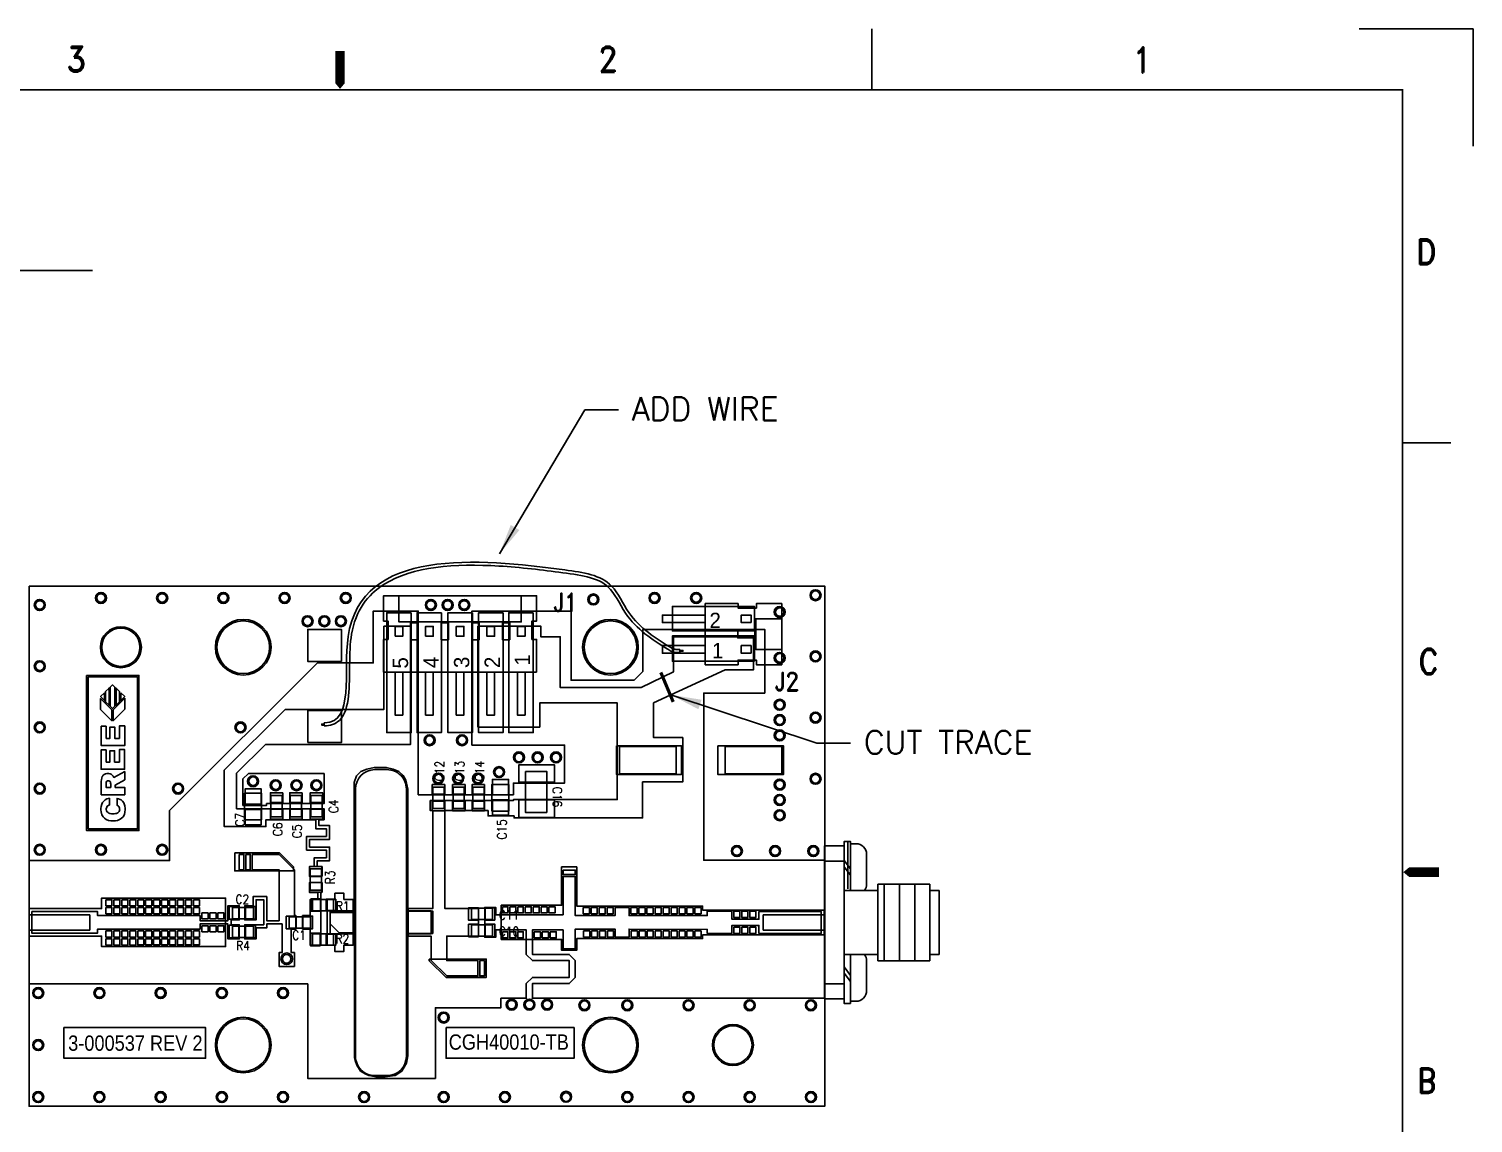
# Model space of a CAD drawing. Header units: inches. Extents: x 10.9 to 26.7, y -6.2 to 5.6.
# Drawn here: x 21.98 to 26.699, y 2.028 to 5.604 of the extents above; entities that cross this region are included whole.
import ezdxf
from ezdxf.enums import TextEntityAlignment as Align

# ---------------------------------------------------------------- set-up
doc = ezdxf.new("R2010")
doc.units = ezdxf.units.IN
doc.header["$MEASUREMENT"] = 0
doc.linetypes.add('FILLPOLYEX', pattern=[101, 100, 1])
doc.linetypes.add('FILLPOLYIN', pattern=[101, 100, 1])
for name, color, linetype in [('BORDER', 9, 'Continuous'), ('COMP', 10, 'Continuous'), ('CUTOUT_FAB_pill-flange', 7, 'Continuous'), ('MASK', 3, 'Continuous'), ('MASK1', 3, 'Continuous'), ('PCB', 6, 'Continuous'), ('PCBHOLE', 200, 'Continuous'), ('REF_DES', 7, 'Continuous'), ('Substrate_Outline', 2, 'Continuous'), ('TEXT', 7, 'Continuous'), ('TEXT_CLEAR', 7, 'Continuous'), ('TOP', 5, 'Continuous'), ('VIA_28mil', 250, 'Continuous')]:
    doc.layers.add(name, color=color, linetype=linetype)
doc.layers.add('DIM', color=1, linetype='Continuous', plot=False)
doc.layers.add('HARDWARE', color=40, linetype='Continuous', plot=False)
doc.styles.add('ARIAL_NEW', font='ARIAL.TTF', dxfattribs={"width": 0.85})
doc.styles.add('ROMAND', font='romand.shx')
doc.styles.add('ROMANS', font='romans.shx')
doc.styles.add('TXT', font='txt', dxfattribs={"width": 0.8})
doc.dimstyles.get("Standard").update_dxf_attribs({"dimtxt": 0.07, "dimasz": 0.1, "dimexe": 0.05, "dimexo": 0.05, "dimgap": 0.06, "dimtad": 0, "dimtih": 1, "dimtoh": 1, "dimdec": 3, "dimzin": 4, "dimdsep": 46, "dimtxsty": 'ROMANS', "dimcen": 0.09, "dimadec": 0, "dimazin": 0, "dimtfac": 1, "dimtdec": 3, "dimtofl": 0, "dimtmove": 0, "dimatfit": 3, "dimfxl": 1, "dimtolj": 1, "dimtzin": 0, "dimarcsym": 0})

# ---------------------------------------------------------------- blocks, each defined once
blk = doc.blocks.new('CAP0805B')
at = {"layer": 'COMP'}
blk.add_lwpolyline([(0.0435, -0.0275), (-0.0435, -0.0275), (-0.0435, 0.0275), (0.0435, 0.0275)], close=True, dxfattribs=at)
at = {"layer": 'REF_DES', "style": 'ROMAND', "width": 0.85}
blk.add_attdef('REFDES', text='', height=0.06, dxfattribs=at).set_placement((0, -0.03), align=Align.CENTER)
blk = doc.blocks.new('CAP0603A')
at = {"layer": 'COMP'}
blk.add_lwpolyline([(-0.0345, -0.0185), (-0.0345, 0.0185), (0.0345, 0.0185), (0.0345, -0.0185)], close=True, dxfattribs=at)
at = {"layer": 'REF_DES', "style": 'ROMAND', "width": 0.85}
blk.add_attdef('REFDES', text='', height=0.06, dxfattribs=at).set_placement((0, -0.031), align=Align.CENTER)
blk = doc.blocks.new('MTA5PIN')
at = {"layer": 'COMP'}
for points in [[(-0.0055, -0.25), (0.102, -0.25), (0.102, -0.235), (0.162, -0.235), (0.162, -0.25), (0.2445, -0.25), (0.2445, 0.25), (0.162, 0.25), (0.162, 0.235), (0.102, 0.235), (0.102, 0.25), (-0.0055, 0.25)], [(0.1125, 0.2125), (0.1445, 0.2125), (0.1445, 0.1875), (0.1125, 0.1875)], [(0.1566, 0.1376), (0.101, 0.1376), (0.101, 0.1618), (0.1566, 0.1618)], [(0.1125, 0.1125), (0.1445, 0.1125), (0.1445, 0.0875), (0.1125, 0.0875)], [(0.1566, 0.0376), (0.101, 0.0376), (0.101, 0.0618), (0.1566, 0.0618)], [(0.1125, 0.0125), (0.1445, 0.0125), (0.1445, -0.0125), (0.1125, -0.0125)], [(0.1566, -0.0624), (0.101, -0.0624), (0.101, -0.0382), (0.1566, -0.0382)], [(0.1445, -0.1125), (0.1125, -0.1125), (0.1125, -0.0875), (0.1445, -0.0875)], [(0.1566, -0.1624), (0.101, -0.1624), (0.101, -0.1382), (0.1566, -0.1382)], [(0.1445, -0.2125), (0.1445, -0.1875), (0.1125, -0.1875), (0.1125, -0.2125)]]:
    blk.add_lwpolyline(points, close=True, dxfattribs=at)
for points in [[(-0.0055, 0.1875), (-0.1455, 0.1875), (-0.1455, 0.2125), (-0.0055, 0.2125)], [(0.2445, 0.2), (0.1594, 0.2), (0.1594, -0.2), (0.2445, -0.2)], [(-0.0055, 0.0875), (-0.1455, 0.0875), (-0.1455, 0.1125), (-0.0055, 0.1125)], [(-0.0055, -0.0125), (-0.1455, -0.0125), (-0.1455, 0.0125), (-0.0055, 0.0125)], [(-0.0055, -0.1125), (-0.1455, -0.1125), (-0.1455, -0.0875), (-0.0055, -0.0875)], [(-0.0055, -0.2125), (-0.1455, -0.2125), (-0.1455, -0.1875), (-0.0055, -0.1875)]]:
    blk.add_lwpolyline(points, dxfattribs=at)
at = {"layer": 'COMP', "style": 'TXT'}
for s, p in [('5', (0.0067, 0.17)), ('4', (0.0084, 0.0699)), ('3', (0.0084, -0.0301)), ('2', (0.0084, -0.1301)), ('1', (0.0166, -0.2286))]:
    blk.add_text(s, height=0.05, dxfattribs=at).set_placement(p)
at = {"layer": 'REF_DES', "style": 'ROMAND', "width": 0.85}
blk.add_attdef('REFDES', (0.1628, -0.0254), '', height=0.06, dxfattribs=at)
blk = doc.blocks.new('MTA2PIN')
at = {"layer": 'COMP'}
for points in [[(0.1075, 0.1), (0, 0.1), (0, -0.1), (0.1075, -0.1), (0.1075, -0.085), (0.1675, -0.085), (0.1675, -0.1), (0.25, -0.1), (0.25, 0.1), (0.1675, 0.1), (0.1675, 0.085), (0.1075, 0.085)], [(0.15, 0.0375), (0.1179, 0.0375), (0.1179, 0.0625), (0.15, 0.0625)], [(0.162, -0.0124), (0.1065, -0.0124), (0.1065, 0.0118), (0.162, 0.0118)], [(0.15, -0.0625), (0.15, -0.0375), (0.1179, -0.0375), (0.1179, -0.0625)]]:
    blk.add_lwpolyline(points, close=True, dxfattribs=at)
for points in [[(0, 0.0375), (-0.14, 0.0375), (-0.14, 0.0625), (0, 0.0625)], [(0.25, 0.05), (0.1649, 0.05), (0.1649, -0.05), (0.25, -0.05)], [(0, -0.0625), (-0.14, -0.0625), (-0.14, -0.0375), (0, -0.0375)]]:
    blk.add_lwpolyline(points, dxfattribs=at)
at = {"layer": 'COMP', "style": 'TXT'}
for s, p in [('2', (0.0139, 0.0199)), ('1', (0.0221, -0.0786))]:
    blk.add_text(s, height=0.05, dxfattribs=at).set_placement(p)
at = {"layer": 'REF_DES', "style": 'ROMAND', "width": 0.85}
blk.add_attdef('REFDES', (0.1713, -0.0327), '', height=0.06, dxfattribs=at)
blk = doc.blocks.new('CAP1206B')
at = {"layer": 'COMP'}
blk.add_lwpolyline([(-0.067, -0.035), (-0.067, 0.035), (0.067, 0.035), (0.067, -0.035)], close=True, dxfattribs=at)
at = {"layer": 'REF_DES', "style": 'ROMAND', "width": 0.85}
blk.add_attdef('REFDES', text='', height=0.06, dxfattribs=at).set_placement((0, -0.031), align=Align.CENTER)
blk = doc.blocks.new('block_template(2)_2000')
at = {"layer": 'BORDER'}
for p, q in [((2.6024, 4.98522), (2.6024, 4.9671)), ((2.76037, 4.86202), (2.77478, 4.86202))]:
    blk.add_line(p, q, dxfattribs=at)
for points in [[(2.44403, 4.96735, 0, 0.00939, 0), (2.44403, 4.97298, 0.00283, 0.00283, 0), (2.44403, 4.97863, 0.00283, 0.00283, 0)], [(2.76063, 4.73415, 0, 0.00939, 0), (2.76625, 4.73415, 0.00283, 0.00283, 0), (2.77128, 4.73415, 0.00283, 0.00283, 0)]]:
    blk.add_lwpolyline(points, format="xyseb", dxfattribs=at)
at = {"layer": 'BORDER', "const_width": 0.000451}
blk.add_lwpolyline([(2.76037, 4.9671), (2.1277, 4.9671), (2.1277, 4.5012), (2.76037, 4.5012)], close=True, dxfattribs=at)
at = {"layer": 'DEFPOINTS'}
for q in [(2.74745, 4.98522), (2.7814, 4.95032)]:
    blk.add_line((2.7814, 4.98522), q, dxfattribs=at)
at = {"layer": 'BORDER', "style": 'ROMAND', "width": 0.9}
for s, p in [('3', (2.3626, 4.97245)), ('2', (2.52087, 4.97245)), ('1', (2.68001, 4.97228)), ('D', (2.7644, 4.91506)), ('C', (2.7651, 4.79308)), ('B', (2.76464, 4.6683))]:
    blk.add_text(s, height=0.00752, dxfattribs=at).set_placement(p)
at = {"layer": 'TEXT'}
for tag, p, height, style in [('DRWNO', (2.68789, 4.51081), 0.00492, 'ROMAND'), ('SCALE', (2.65563, 4.50357), 0.00315, 'ROMANS'), ('SHTNO', (2.72552, 4.50351), 0.00315, 'ROMANS')]:
    blk.add_attdef(tag, p, '', height=height, dxfattribs=dict(at, style=style))
at = {"layer": 'TEXT', "style": 'ROMAND'}
blk.add_attdef('REV.', text='', height=0.00492, dxfattribs=at).set_placement((2.75434, 4.51081), align=Align.CENTER)

msp = doc.modelspace()

# ---------------------------------------------------------------- linework, layer by layer
at = {"layer": 'COMP', "color": 0}
for p, q in [((24.1069, 3.5763), (24.1069, 3.5662)), ((22.9448, 3.3363), (22.9448, 3.3263))]:
    msp.add_line(p, q, dxfattribs=at)
at = {"layer": 'COMP'}
for points in [[(24.1069, 3.5703), (24.1168, 3.5703), (24.1168, 3.5733), (24.1069, 3.5733)], [(22.9448, 3.3323), (22.9368, 3.3323), (22.9368, 3.3293), (22.9448, 3.3293)]]:
    msp.add_lwpolyline(points, close=True, dxfattribs=at)
at = {"layer": 'COMP', "color": 0}
for centre, radius, start, end in [((24.1013, 3.6305), 0.0644, 248.0771, 274.9351), ((24.1017, 3.632), 0.056, 248.2364, 275.2809)]:
    msp.add_arc(centre, radius, start, end, dxfattribs=at)
msp.add_spline([(24.0825, 3.5792), (23.9398, 3.6973), (23.8838, 3.7835), (23.7308, 3.8363), (23.0228, 3.6183), (22.9468, 3.3363), (22.9448, 3.3363)], degree=3, dxfattribs=at)
msp.add_open_spline([(24.0773, 3.5707), (24.0262, 3.6023), (23.9738, 3.6344), (23.9152, 3.7134), (23.9008, 3.749), (23.8475, 3.8103), (23.7902, 3.8183), (23.6582, 3.8359), (23.5868, 3.8445), (23.3735, 3.8571), (23.2329, 3.8475), (23.0858, 3.7547), (23.0475, 3.7034), (23.0238, 3.566), (23.0308, 3.487), (23.0205, 3.392), (23.0132, 3.3631), (22.9822, 3.3326), (22.9631, 3.3262), (22.9448, 3.3263)], degree=3, knots=[0, 0, 0, 0, 0.176289, 0.176289, 0.28101, 0.28101, 0.454511, 0.454511, 0.628012, 0.628012, 0.975014, 0.975014, 1.18252, 1.18252, 1.344137, 1.344137, 1.429981, 1.429981, 1.484747, 1.484747, 1.484747, 1.484747], dxfattribs=at)
at = {"layer": 'CUTOUT_FAB_pill-flange', "linetype": 'Continuous'}
msp.add_lwpolyline([(23.0472, 3.1205, -0.41421), (23.1102, 3.1835), (23.1502, 3.1835, -0.414217), (23.2132, 3.1205), (23.2132, 2.2465, -0.41421), (23.1502, 2.1835), (23.1102, 2.1835, -0.414217), (23.0472, 2.2465)], format="xyb", close=True, dxfattribs=at)
at = {"layer": 'DIM'}
msp.add_line((19.7868, 4.815), (22.1878, 4.815), dxfattribs=at)
at = {"layer": 'HARDWARE'}
for p, q in [((24.5792, 2.934), (24.5792, 2.434)), ((24.6442, 2.934), (24.5792, 2.934)), ((24.6442, 2.934), (24.6442, 2.434)), ((24.6442, 2.884), (24.5792, 2.884)), ((24.6642, 2.8589), (24.6442, 2.8864)), ((24.6442, 2.8664), (24.6642, 2.8389)), ((24.7542, 2.789), (24.6442, 2.789)), ((24.7542, 2.809), (24.7542, 2.559)), ((24.9242, 2.809), (24.7542, 2.809)), ((24.7742, 2.809), (24.7742, 2.559)), ((24.8242, 2.809), (24.8242, 2.559)), ((24.8742, 2.809), (24.8742, 2.559)), ((24.9242, 2.809), (24.9242, 2.559)), ((24.9542, 2.789), (24.9242, 2.789)), ((24.9542, 2.789), (24.9542, 2.579)), ((21.9792, 2.709), (22.1792, 2.709)), ((22.1792, 2.709), (22.1792, 2.659)), ((24.5792, 2.709), (24.3792, 2.709)), ((24.3792, 2.709), (24.3792, 2.659)), ((24.5792, 2.709), (24.5292, 2.709)), ((21.9792, 2.659), (22.1792, 2.659)), ((24.5792, 2.659), (24.3792, 2.659)), ((24.5792, 2.659), (24.5292, 2.659)), ((24.7542, 2.579), (24.6442, 2.579)), ((24.9242, 2.559), (24.7542, 2.559)), ((24.9542, 2.579), (24.9242, 2.579)), ((24.6642, 2.5112), (24.6442, 2.5387)), ((24.6442, 2.5187), (24.6642, 2.4912)), ((24.6442, 2.484), (24.5792, 2.484)), ((24.5792, 2.434), (24.6442, 2.434))]:
    msp.add_line(p, q, dxfattribs=at)
for points in [[(24.6442, 2.789), (24.6442, 2.9489), (24.6642, 2.9489), (24.6642, 2.789)], [(24.6563, 2.7941), (24.6563, 2.9464)], [(24.6642, 2.789), (24.6642, 2.9414)], [(24.6642, 2.4192), (24.6442, 2.4192), (24.6442, 2.5791)], [(24.6642, 2.5791), (24.6642, 2.4192)]]:
    msp.add_lwpolyline(points, dxfattribs=at)
for points in [[(24.6642, 2.9414), (24.6822, 2.9414, -0.414214), (24.7172, 2.9064), (24.7172, 2.8094, -0.156445), (24.7106, 2.789)], [(24.7106, 2.5791, -0.156445), (24.7172, 2.5587), (24.7172, 2.4617, -0.414214), (24.6822, 2.4267), (24.6642, 2.4267), (24.6642, 2.5791)]]:
    msp.add_lwpolyline(points, format="xyb", dxfattribs=at)
at = {"layer": 'MASK'}
for points in [[(23.229, 3.6959), (23.149, 3.6959), (23.149, 3.3048), (23.229, 3.3048)], [(23.328, 3.6959), (23.248, 3.6959), (23.248, 3.3048), (23.328, 3.3048)], [(23.429, 3.6959), (23.349, 3.6959), (23.349, 3.3048), (23.429, 3.3048)], [(23.529, 3.6959), (23.449, 3.6959), (23.449, 3.3048), (23.529, 3.3048)], [(23.628, 3.6959), (23.548, 3.6959), (23.548, 3.3048), (23.628, 3.3048)], [(24.3506, 3.6367), (24.3506, 3.7167), (24.0825, 3.7167), (24.0825, 3.6367)], [(23.0011, 3.5369), (22.8911, 3.5369), (22.8911, 3.6419), (23.0011, 3.6419)], [(24.3506, 3.5377), (24.3506, 3.6207), (24.0825, 3.6207), (24.0825, 3.5377)], [(22.8911, 3.2719), (23.0011, 3.2719), (23.0011, 3.3769), (22.8911, 3.3769)], [(23.0422, 3.1195), (23.0422, 3.1415), (23.0502, 3.1635), (23.0642, 3.1775), (23.0842, 3.1855), (23.1082, 3.1905), (23.1262, 3.1905), (23.1472, 3.1905), (23.1702, 3.1855), (23.1882, 3.1775), (23.2022, 3.1645), (23.2112, 3.1495), (23.2162, 3.1295), (23.2182, 3.1205), (23.2182, 2.2485), (23.2132, 2.2245), (23.1982, 2.1985), (23.1762, 2.1845), (23.1442, 2.1795), (23.1142, 2.1795), (23.0902, 2.1845), (23.0782, 2.1895), (23.0632, 2.1985), (23.0512, 2.2175), (23.0462, 2.2325), (23.0442, 2.2415), (23.0432, 2.2465), (23.0432, 2.2505), (23.0422, 3.1195)], [(22.6522, 2.9115), (22.7982, 2.9115), (22.8442, 2.8655), (22.8442, 2.8525), (22.6522, 2.8525), (22.6522, 2.9115)], [(22.9642, 2.7165), (23.0412, 2.7165), (23.0412, 2.6505), (22.9932, 2.6505), (22.9642, 2.6795), (22.9642, 2.7165)], [(23.2182, 2.7215), (23.2992, 2.7215), (23.2992, 2.6485), (23.2182, 2.6485)], [(23.2882, 2.5645), (23.4742, 2.5645), (23.4742, 2.5045), (23.3432, 2.5045), (23.2882, 2.5585), (23.2882, 2.5645)]]:
    msp.add_lwpolyline(points, close=True, dxfattribs=at)
at = {"layer": 'MASK', "color": 3}
for points in [[(22.1682, 3.4915), (22.3392, 3.4915), (22.3392, 2.9845), (22.1682, 2.9845)], [(23.9002, 3.2615), (24.1122, 3.2615), (24.1122, 3.1675), (23.9002, 3.1675)], [(24.2312, 3.2615), (24.4452, 3.2615), (24.4452, 3.1675), (24.2312, 3.1675)], [(22.0942, 2.3405), (22.5572, 2.3405), (22.5572, 2.2405), (22.0942, 2.2405)], [(23.3432, 2.3405), (23.7612, 2.3405), (23.7612, 2.2405), (23.3432, 2.2405)]]:
    msp.add_lwpolyline(points, close=True, dxfattribs=at)
at = {"layer": 'MASK', "linetype": 'Continuous'}
for points in [[(23.6972, 3.1425), (23.5812, 3.1425), (23.5812, 3.1995), (23.6972, 3.1995)], [(22.6859, 3.0704), (22.6859, 3.1204), (22.7389, 3.1204), (22.7389, 3.0704)], [(23.339, 3.1349), (23.339, 3.1029), (23.298, 3.1029), (23.298, 3.1349)], [(23.405, 3.1349), (23.405, 3.1029), (23.364, 3.1029), (23.364, 3.1349)], [(23.469, 3.1349), (23.469, 3.1029), (23.428, 3.1029), (23.428, 3.1349)], [(23.4942, 3.1015), (23.4942, 3.1515), (23.5472, 3.1515), (23.5472, 3.1015)], [(22.81, 3.1079), (22.81, 3.0759), (22.769, 3.0759), (22.769, 3.1079)], [(22.873, 3.1079), (22.873, 3.0759), (22.832, 3.0759), (22.832, 3.1079)], [(22.94, 3.1079), (22.94, 3.0759), (22.899, 3.0759), (22.899, 3.1079)], [(23.339, 3.0809), (23.339, 3.0489), (23.298, 3.0489), (23.298, 3.0809)], [(23.405, 3.0809), (23.405, 3.0489), (23.364, 3.0489), (23.364, 3.0809)], [(23.469, 3.0809), (23.469, 3.0489), (23.428, 3.0489), (23.428, 3.0809)], [(23.4942, 3.0345), (23.4942, 3.0845), (23.5472, 3.0845), (23.5472, 3.0345)], [(23.6972, 3.0275), (23.5812, 3.0275), (23.5812, 3.0845), (23.6972, 3.0845)], [(22.6859, 3.0034), (22.6859, 3.0534), (22.7389, 3.0534), (22.7389, 3.0034)], [(22.81, 3.0539), (22.81, 3.0219), (22.769, 3.0219), (22.769, 3.0539)], [(22.873, 3.0539), (22.873, 3.0219), (22.832, 3.0219), (22.832, 3.0539)], [(22.94, 3.0539), (22.94, 3.0219), (22.899, 3.0219), (22.899, 3.0539)], [(22.938, 2.8669), (22.938, 2.8349), (22.897, 2.8349), (22.897, 2.8669)], [(22.938, 2.8149), (22.938, 2.7829), (22.897, 2.7829), (22.897, 2.8149)], [(22.9007, 2.7618), (22.9327, 2.7618), (22.9327, 2.7208), (22.9007, 2.7208)], [(22.9507, 2.7598), (22.9827, 2.7598), (22.9827, 2.7228), (22.9507, 2.7228)], [(22.6337, 2.7358), (22.6657, 2.7358), (22.6657, 2.6948), (22.6337, 2.6948)], [(22.6877, 2.7358), (22.7197, 2.7358), (22.7197, 2.6948), (22.6877, 2.6948)], [(22.8207, 2.7048), (22.8527, 2.7048), (22.8527, 2.6638), (22.8207, 2.6638)], [(22.8747, 2.7048), (22.9067, 2.7048), (22.9067, 2.6638), (22.8747, 2.6638)], [(23.4487, 2.6912), (23.4167, 2.6912), (23.4167, 2.7322), (23.4487, 2.7322)], [(23.5027, 2.6912), (23.4707, 2.6912), (23.4707, 2.7322), (23.5027, 2.7322)], [(22.6337, 2.6748), (22.6657, 2.6748), (22.6657, 2.6338), (22.6337, 2.6338)], [(22.6877, 2.6748), (22.7197, 2.6748), (22.7197, 2.6338), (22.6877, 2.6338)], [(22.8997, 2.6488), (22.9317, 2.6488), (22.9317, 2.6078), (22.8997, 2.6078)], [(22.9507, 2.6458), (22.9827, 2.6458), (22.9827, 2.6098), (22.9507, 2.6098)], [(23.4487, 2.6372), (23.4167, 2.6372), (23.4167, 2.6782), (23.4487, 2.6782)], [(23.5027, 2.6372), (23.4707, 2.6372), (23.4707, 2.6782), (23.5027, 2.6782)]]:
    msp.add_lwpolyline(points, close=True, dxfattribs=at)
at = {"layer": 'MASK'}
for points in [[(23.5232, 2.7405), (23.7202, 2.7405), (23.7202, 2.8655), (23.7702, 2.8655), (23.7702, 2.7375), (24.1812, 2.7375), (24.1812, 2.7245), (24.5782, 2.7245), (24.5782, 2.6435), (24.1812, 2.6435), (24.1812, 2.6315), (23.7852, 2.6315), (23.7702, 2.6315), (23.7702, 2.5935), (23.7202, 2.5935), (23.7202, 2.6285), (23.5232, 2.6285), (23.5232, 2.7405), (23.5232, 2.7405)], [(21.9802, 2.7295), (22.2172, 2.7295), (22.2172, 2.7635), (22.6222, 2.7635), (22.6222, 2.6055), (22.2172, 2.6055), (22.2172, 2.6395), (21.9802, 2.6395), (21.9802, 2.7295)]]:
    msp.add_lwpolyline(points, dxfattribs=at)
for centre, radius in [((22.0152, 3.7215), 0.018), ((22.2152, 3.7445), 0.018), ((22.4152, 3.7445), 0.018), ((22.6152, 3.7445), 0.018), ((22.8152, 3.7445), 0.018), ((23.0152, 3.7445), 0.018), ((23.2932, 3.7215), 0.018), ((23.3482, 3.7215), 0.018), ((23.4022, 3.7215), 0.018), ((23.8242, 3.7395), 0.018), ((24.0242, 3.7445), 0.018), ((24.1602, 3.7445), 0.018), ((24.5502, 3.7535), 0.018), ((22.8902, 3.6685), 0.018), ((22.9452, 3.6685), 0.018), ((22.9992, 3.6685), 0.018), ((24.4332, 3.6985), 0.018), ((24.4332, 3.5485), 0.018), ((24.5502, 3.5535), 0.018), ((22.0152, 3.5215), 0.018), ((24.4332, 3.3955), 0.018), ((24.4332, 3.3455), 0.018), ((24.5502, 3.3535), 0.018), ((22.0152, 3.3215), 0.018), ((22.6712, 3.3215), 0.018), ((24.4332, 3.2955), 0.018), ((23.2892, 3.2795), 0.018), ((23.3952, 3.2795), 0.018), ((23.5812, 3.2235), 0.018), ((23.6422, 3.2235), 0.018), ((23.7022, 3.2235), 0.018), ((22.7122, 3.1455), 0.018), ((23.3172, 3.1545), 0.018), ((23.3822, 3.1545), 0.018), ((23.4472, 3.1545), 0.018), ((23.5162, 3.1755), 0.018), ((24.5502, 3.1535), 0.018), ((22.0152, 3.1215), 0.018), ((22.4672, 3.1215), 0.018), ((22.7862, 3.1325), 0.018), ((22.8542, 3.1325), 0.018), ((22.9192, 3.1325), 0.018), ((24.4332, 3.1345), 0.018), ((24.4332, 3.0845), 0.018), ((24.4332, 3.0345), 0.018), ((22.0152, 2.9215), 0.018), ((22.2152, 2.9215), 0.018), ((22.4152, 2.9215), 0.018), ((24.2932, 2.9175), 0.018), ((24.4182, 2.9175), 0.018), ((24.5432, 2.9175), 0.018), ((22.8222, 2.5655), 0.019), ((22.0102, 2.4535), 0.018), ((22.2102, 2.4535), 0.018), ((22.4102, 2.4535), 0.018), ((22.6102, 2.4535), 0.018), ((22.8102, 2.4535), 0.018), ((23.5572, 2.4155), 0.018), ((23.6152, 2.4155), 0.018), ((23.6732, 2.4155), 0.018), ((23.7952, 2.4135), 0.018), ((23.9352, 2.4135), 0.018), ((24.1352, 2.4135), 0.018), ((24.3352, 2.4135), 0.018), ((24.5352, 2.4135), 0.018), ((23.3352, 2.3735), 0.018), ((22.0102, 2.2835), 0.018), ((22.0102, 2.1135), 0.018), ((22.2102, 2.1135), 0.018), ((22.4102, 2.1135), 0.018), ((22.6102, 2.1135), 0.018), ((22.8102, 2.1135), 0.018), ((23.0752, 2.1135), 0.018), ((23.3352, 2.1135), 0.018), ((23.5352, 2.1135), 0.018), ((23.7352, 2.1145), 0.018), ((23.9352, 2.1135), 0.018), ((24.1352, 2.1135), 0.018), ((24.3352, 2.1135), 0.018), ((24.5352, 2.1135), 0.018)]:
    msp.add_circle(centre, radius, dxfattribs=at)
at = {"layer": 'MASK', "color": 3}
for centre, radius in [((22.2802, 3.5835), 0.067), ((22.6802, 3.5835), 0.091), ((23.8802, 3.5835), 0.091), ((22.6802, 2.2835), 0.091), ((23.8802, 2.2835), 0.091), ((24.2802, 2.2835), 0.067)]:
    msp.add_circle(centre, radius, dxfattribs=at)
at = {"layer": 'MASK1'}
for points in [[(24.0952, 3.2593), (23.9102, 3.2593), (23.9102, 3.1697), (24.0952, 3.1697)], [(24.4402, 3.2593), (24.2552, 3.2593), (24.2552, 3.1693), (24.4402, 3.1693)]]:
    msp.add_lwpolyline(points, close=True, dxfattribs=at)
at = {"layer": 'PCB'}
for p, q in [((24.0428, 3.5003), (24.0828, 3.4043)), ((24.0468, 3.5023), (24.0868, 3.4063))]:
    msp.add_line(p, q, dxfattribs=at)
for points in [[(22.9642, 2.647), (23.0392, 2.647), (23.0392, 2.722), (22.9642, 2.722)], [(23.2192, 2.647), (23.2942, 2.647), (23.2942, 2.722), (23.2192, 2.722)]]:
    msp.add_lwpolyline(points, close=True, dxfattribs=at)
at = {"layer": 'PCBHOLE', "linetype": 'FILLPOLYIN'}
for centre in [(22.2802, 3.5835), (24.2802, 2.2835)]:
    msp.add_circle(centre, 0.0625, dxfattribs=at)
at = {"layer": 'PCBHOLE'}
for centre in [(22.6802, 3.5835), (23.8802, 3.5835), (22.6802, 2.2835), (23.8802, 2.2835)]:
    msp.add_circle(centre, 0.086, dxfattribs=at)
at = {"layer": 'Substrate_Outline'}
msp.add_lwpolyline([(21.9802, 3.7835), (24.5802, 3.7835), (24.5802, 2.0835), (21.9802, 2.0835), (21.9802, 3.7835)], close=True, dxfattribs=at)
msp.add_lwpolyline([(21.9802, 3.7835), (24.5802, 3.7835), (24.5802, 2.0835), (21.9802, 2.0835), (21.9802, 3.7835)], close=True, dxfattribs=at)
at = {"layer": 'Substrate_Outline', "color": 253}
msp.add_lwpolyline([(21.9802, 3.7835), (24.5802, 3.7835), (24.5802, 2.0835), (21.9802, 2.0835), (21.9802, 3.7835)], close=True, dxfattribs=at)
at = {"layer": 'TOP', "color": 4}
for p, q in [((23.4472, 3.6525), (23.4472, 3.3225)), ((23.6522, 3.6525), (23.4472, 3.6525)), ((23.6522, 3.6175), (23.6522, 3.6525)), ((23.7162, 3.6175), (23.6522, 3.6175)), ((23.7162, 3.4515), (23.7162, 3.6175)), ((24.0212, 3.4015), (24.2552, 3.5095)), ((23.6492, 3.3225), (23.6492, 3.4015)), ((23.6492, 3.4015), (23.9022, 3.4015)), ((23.4472, 3.3225), (23.6492, 3.3225))]:
    msp.add_line(p, q, dxfattribs=at)
at = {"layer": 'TOP', "color": 5}
msp.add_lwpolyline([(21.9802, 3.7835), (24.5802, 3.7835), (24.5802, 2.8875), (24.1852, 2.8875), (24.1852, 3.4335), (24.3842, 3.4335), (24.3842, 3.6415), (23.9862, 3.6415), (23.9862, 3.5045), (23.9572, 3.4755), (23.7512, 3.4755), (23.7512, 3.7015), (23.4272, 3.7015), (23.4272, 3.2635), (23.7302, 3.2635), (23.7302, 3.1395), (23.5632, 3.1395), (23.5632, 3.1015), (23.2522, 3.1015), (23.2522, 3.7015), (23.1052, 3.7015), (23.1052, 3.5325), (22.9232, 3.5325), (22.4392, 3.0505), (22.4392, 2.8865), (21.9802, 2.8865), (21.9802, 3.7835)], close=True, dxfattribs=at)
at = {"layer": 'TOP', "color": 4}
for points in [[(23.1392, 3.6525), (23.2262, 3.6525), (23.2262, 3.2655), (22.7532, 3.2655), (22.6582, 3.1715), (22.6582, 3.0555), (22.9442, 3.0555), (22.9442, 3.0195), (22.9272, 3.0195), (22.9272, 3.0005), (22.9622, 3.0005), (22.9622, 2.9555), (22.8972, 2.9555), (22.8972, 2.9305), (22.9622, 2.9305), (22.9622, 2.8855), (22.9222, 2.8855), (22.9222, 2.8665), (22.9372, 2.8665), (22.9372, 2.8345), (22.8962, 2.8345), (22.8962, 2.8665), (22.9122, 2.8665), (22.9122, 2.8955), (22.9522, 2.8955), (22.9522, 2.9205), (22.8872, 2.9205), (22.8872, 2.9655), (22.9522, 2.9655), (22.9522, 2.9905), (22.9172, 2.9905), (22.9172, 3.0195), (22.7542, 3.0195), (22.7542, 2.9975), (22.6182, 2.9975), (22.6182, 3.1815), (22.8172, 3.3795), (23.1392, 3.3795), (23.1392, 3.6525)], [(23.4472, 3.6525), (23.6522, 3.6525), (23.6522, 3.6175), (23.7162, 3.6175), (23.7162, 3.4515), (23.9802, 3.4515), (24.0862, 3.5035), (24.0862, 3.6175), (24.3472, 3.6175), (24.3472, 3.5095), (24.2552, 3.5095), (24.0212, 3.4015), (24.0212, 3.2885), (24.1162, 3.2885), (24.1162, 3.1435), (23.9852, 3.1435), (23.9852, 3.0255), (23.5652, 3.0255), (23.5652, 3.0325), (23.4802, 3.0325), (23.4802, 3.0495), (23.3392, 3.0495), (23.3392, 2.7295), (23.3442, 2.7295), (23.3442, 2.7295), (23.4492, 2.7295), (23.4492, 2.6395), (23.3452, 2.6395), (23.3452, 2.6395), (23.3452, 2.6395), (23.3452, 2.5595), (23.4472, 2.5595), (23.4472, 2.5095), (23.3452, 2.5095), (23.2942, 2.5595), (23.2942, 2.6395), (23.2192, 2.6395), (23.2192, 2.7295), (23.2992, 2.7295), (23.2992, 3.0495), (23.2912, 3.0495), (23.2912, 3.0825), (23.5632, 3.0825), (23.5632, 3.0855), (23.9022, 3.0855), (23.9022, 3.4015), (23.6492, 3.4015), (23.6492, 3.3225), (23.4472, 3.3225), (23.4472, 3.6525)], [(22.6672, 2.9065), (22.6822, 2.9065), (22.6822, 2.8565), (22.6672, 2.8565)], [(22.7092, 2.9065), (22.7972, 2.9065), (22.8472, 2.8565), (22.8472, 2.7065), (22.8522, 2.7065), (22.8522, 2.6625), (22.8372, 2.6625), (22.8372, 2.5855), (22.8472, 2.5855), (22.8472, 2.5405), (22.7972, 2.5405), (22.7972, 2.5855), (22.8072, 2.5855), (22.8072, 2.6795), (22.7572, 2.6795), (22.7572, 2.6665), (22.7222, 2.6665), (22.7222, 2.6305), (22.6852, 2.6305), (22.6852, 2.6765), (22.7472, 2.6765), (22.7472, 2.7585), (22.7222, 2.7585), (22.7222, 2.6925), (22.6852, 2.6925), (22.6852, 2.7385), (22.7122, 2.7385), (22.7122, 2.7685), (22.7572, 2.7685), (22.7572, 2.6895), (22.7972, 2.6895), (22.7972, 2.8565), (22.7092, 2.8565), (22.7092, 2.9065)], [(22.6882, 2.9065), (22.7032, 2.9065), (22.7032, 2.8565), (22.6882, 2.8565)], [(23.7252, 2.8555), (23.7652, 2.8555), (23.7652, 2.8405), (23.7252, 2.8405)], [(22.8962, 2.8145), (22.9372, 2.8145), (22.9372, 2.7825), (22.9342, 2.7825), (22.9342, 2.6095), (22.8992, 2.6095), (22.8992, 2.6625), (22.8742, 2.6625), (22.8742, 2.7065), (22.8992, 2.7065), (22.8992, 2.7595), (22.9242, 2.7595), (22.9242, 2.7825), (22.8962, 2.7825), (22.8962, 2.8145)], [(21.9892, 2.7195), (22.2042, 2.7195), (22.2042, 2.7065), (22.2042, 2.7065), (22.2042, 2.7065), (22.5392, 2.7065), (22.5392, 2.6895), (22.6302, 2.6895), (22.6302, 2.7385), (22.6672, 2.7385), (22.6672, 2.6925), (22.6402, 2.6925), (22.6402, 2.6765), (22.6672, 2.6765), (22.6672, 2.6305), (22.6302, 2.6305), (22.6302, 2.6795), (22.5392, 2.6795), (22.5392, 2.6625), (22.2042, 2.6625), (22.2042, 2.6625), (22.2042, 2.6625), (22.2042, 2.6495), (21.9892, 2.6495), (21.9892, 2.7195)], [(22.2312, 2.7585), (22.2512, 2.7585), (22.2512, 2.7385), (22.2312, 2.7385)], [(22.2572, 2.7585), (22.2772, 2.7585), (22.2772, 2.7385), (22.2572, 2.7385)], [(22.2832, 2.7585), (22.3032, 2.7585), (22.3032, 2.7385), (22.2832, 2.7385)], [(22.3092, 2.7585), (22.3292, 2.7585), (22.3292, 2.7385), (22.3092, 2.7385)], [(22.3352, 2.7585), (22.3552, 2.7585), (22.3552, 2.7385), (22.3352, 2.7385)], [(22.3612, 2.7585), (22.3812, 2.7585), (22.3812, 2.7385), (22.3612, 2.7385)], [(22.3872, 2.7585), (22.4072, 2.7585), (22.4072, 2.7385), (22.3872, 2.7385)], [(22.4132, 2.7585), (22.4332, 2.7585), (22.4332, 2.7385), (22.4132, 2.7385)], [(22.4392, 2.7585), (22.4592, 2.7585), (22.4592, 2.7385), (22.4392, 2.7385)], [(22.4652, 2.7585), (22.4852, 2.7585), (22.4852, 2.7385), (22.4652, 2.7385)], [(22.4912, 2.7585), (22.5112, 2.7585), (22.5112, 2.7385), (22.4912, 2.7385)], [(22.5172, 2.7585), (22.5372, 2.7585), (22.5372, 2.7385), (22.5172, 2.7385)], [(22.9792, 2.7795), (23.0092, 2.7795), (23.0092, 2.7595), (23.0392, 2.7595), (23.0392, 2.6095), (23.0092, 2.6095), (23.0092, 2.5895), (22.9792, 2.5895), (22.9792, 2.6095), (22.9542, 2.6095), (22.9542, 2.7595), (22.9792, 2.7595), (22.9792, 2.7795)], [(22.2312, 2.7325), (22.2512, 2.7325), (22.2512, 2.7125), (22.2312, 2.7125)], [(22.2572, 2.7325), (22.2772, 2.7325), (22.2772, 2.7125), (22.2572, 2.7125)], [(22.2832, 2.7325), (22.3032, 2.7325), (22.3032, 2.7125), (22.2832, 2.7125)], [(22.3092, 2.7325), (22.3292, 2.7325), (22.3292, 2.7125), (22.3092, 2.7125)], [(22.3352, 2.7325), (22.3552, 2.7325), (22.3552, 2.7125), (22.3352, 2.7125)], [(22.3612, 2.7325), (22.3812, 2.7325), (22.3812, 2.7125), (22.3612, 2.7125)], [(22.3872, 2.7325), (22.4072, 2.7325), (22.4072, 2.7125), (22.3872, 2.7125)], [(22.4132, 2.7325), (22.4332, 2.7325), (22.4332, 2.7125), (22.4132, 2.7125)], [(22.4392, 2.7325), (22.4592, 2.7325), (22.4592, 2.7125), (22.4392, 2.7125)], [(22.4652, 2.7325), (22.4852, 2.7325), (22.4852, 2.7125), (22.4652, 2.7125)], [(22.4912, 2.7325), (22.5112, 2.7325), (22.5112, 2.7125), (22.4912, 2.7125)], [(22.5172, 2.7325), (22.5372, 2.7325), (22.5372, 2.7125), (22.5172, 2.7125)], [(22.5452, 2.7155), (22.5652, 2.7155), (22.5652, 2.6955), (22.5452, 2.6955)], [(22.5712, 2.7155), (22.5912, 2.7155), (22.5912, 2.6955), (22.5712, 2.6955)], [(22.5972, 2.7155), (22.6172, 2.7155), (22.6172, 2.6955), (22.5972, 2.6955)], [(23.5272, 2.7355), (23.5452, 2.7355), (23.5452, 2.7155), (23.5272, 2.7155)], [(23.5512, 2.7355), (23.5712, 2.7355), (23.5712, 2.7155), (23.5512, 2.7155)], [(23.5772, 2.7355), (23.5952, 2.7355), (23.5952, 2.7155), (23.5772, 2.7155)], [(23.6012, 2.7355), (23.6212, 2.7355), (23.6212, 2.7155), (23.6012, 2.7155)], [(23.6272, 2.7355), (23.6472, 2.7355), (23.6472, 2.7155), (23.6272, 2.7155)], [(23.6532, 2.7355), (23.6732, 2.7355), (23.6732, 2.7155), (23.6532, 2.7155)], [(23.6792, 2.7355), (23.6992, 2.7355), (23.6992, 2.7155), (23.6792, 2.7155)], [(23.7912, 2.7325), (23.8112, 2.7325), (23.8112, 2.7125), (23.7912, 2.7125)], [(23.8172, 2.7325), (23.8372, 2.7325), (23.8372, 2.7125), (23.8172, 2.7125)], [(23.8432, 2.7325), (23.8632, 2.7325), (23.8632, 2.7125), (23.8432, 2.7125)], [(23.8692, 2.7325), (23.8892, 2.7325), (23.8892, 2.7125), (23.8692, 2.7125)], [(23.9472, 2.7325), (23.9672, 2.7325), (23.9672, 2.7125), (23.9472, 2.7125)], [(23.9732, 2.7325), (23.9932, 2.7325), (23.9932, 2.7125), (23.9732, 2.7125)], [(23.9992, 2.7325), (24.0192, 2.7325), (24.0192, 2.7125), (23.9992, 2.7125)], [(24.0262, 2.7325), (24.0462, 2.7325), (24.0462, 2.7125), (24.0262, 2.7125)], [(24.0522, 2.7325), (24.0722, 2.7325), (24.0722, 2.7125), (24.0522, 2.7125)], [(24.0782, 2.7325), (24.0982, 2.7325), (24.0982, 2.7125), (24.0782, 2.7125)], [(24.1042, 2.7325), (24.1242, 2.7325), (24.1242, 2.7125), (24.1042, 2.7125)], [(24.1302, 2.7325), (24.1502, 2.7325), (24.1502, 2.7125), (24.1302, 2.7125)], [(24.1562, 2.7325), (24.1762, 2.7325), (24.1762, 2.7125), (24.1562, 2.7125)], [(24.2832, 2.7205), (24.3032, 2.7205), (24.3032, 2.7005), (24.2832, 2.7005)], [(24.3092, 2.7205), (24.3292, 2.7205), (24.3292, 2.7005), (24.3092, 2.7005)], [(24.3352, 2.7205), (24.3552, 2.7205), (24.3552, 2.7005), (24.3352, 2.7005)], [(22.2312, 2.6364), (22.2512, 2.6364), (22.2512, 2.6564), (22.2312, 2.6564)], [(22.2572, 2.6364), (22.2772, 2.6364), (22.2772, 2.6564), (22.2572, 2.6564)], [(22.2832, 2.6364), (22.3032, 2.6364), (22.3032, 2.6564), (22.2832, 2.6564)], [(22.3092, 2.6364), (22.3292, 2.6364), (22.3292, 2.6564), (22.3092, 2.6564)], [(22.3352, 2.6565), (22.3552, 2.6565), (22.3552, 2.6365), (22.3352, 2.6365)], [(22.3612, 2.6565), (22.3812, 2.6565), (22.3812, 2.6365), (22.3612, 2.6365)], [(22.3872, 2.6565), (22.4072, 2.6565), (22.4072, 2.6365), (22.3872, 2.6365)], [(22.4132, 2.6565), (22.4332, 2.6565), (22.4332, 2.6365), (22.4132, 2.6365)], [(22.4392, 2.6565), (22.4592, 2.6565), (22.4592, 2.6365), (22.4392, 2.6365)], [(22.4652, 2.6565), (22.4852, 2.6565), (22.4852, 2.6365), (22.4652, 2.6365)], [(22.4912, 2.6565), (22.5112, 2.6565), (22.5112, 2.6365), (22.4912, 2.6365)], [(22.5172, 2.6565), (22.5372, 2.6565), (22.5372, 2.6365), (22.5172, 2.6365)], [(22.5452, 2.6735), (22.5652, 2.6735), (22.5652, 2.6535), (22.5452, 2.6535)], [(22.5712, 2.6735), (22.5912, 2.6735), (22.5912, 2.6535), (22.5712, 2.6535)], [(22.5972, 2.6735), (22.6172, 2.6735), (22.6172, 2.6535), (22.5972, 2.6535)], [(23.5272, 2.6535), (23.5452, 2.6535), (23.5452, 2.6335), (23.5272, 2.6335)], [(23.5512, 2.6535), (23.5712, 2.6535), (23.5712, 2.6335), (23.5512, 2.6335)], [(23.5772, 2.6535), (23.5952, 2.6535), (23.5952, 2.6335), (23.5772, 2.6335)], [(23.6312, 2.6535), (23.6512, 2.6535), (23.6512, 2.6335), (23.6312, 2.6335)], [(23.6572, 2.6535), (23.6772, 2.6535), (23.6772, 2.6335), (23.6572, 2.6335)], [(23.6832, 2.6535), (23.7032, 2.6535), (23.7032, 2.6335), (23.6832, 2.6335)], [(23.7922, 2.6565), (23.8122, 2.6565), (23.8122, 2.6365), (23.7922, 2.6365)], [(23.8182, 2.6565), (23.8382, 2.6565), (23.8382, 2.6365), (23.8182, 2.6365)], [(23.8442, 2.6565), (23.8642, 2.6565), (23.8642, 2.6365), (23.8442, 2.6365)], [(23.8702, 2.6565), (23.8902, 2.6565), (23.8902, 2.6365), (23.8702, 2.6365)], [(23.9482, 2.6565), (23.9682, 2.6565), (23.9682, 2.6365), (23.9482, 2.6365)], [(23.9742, 2.6565), (23.9942, 2.6565), (23.9942, 2.6365), (23.9742, 2.6365)], [(24.0002, 2.6565), (24.0202, 2.6565), (24.0202, 2.6365), (24.0002, 2.6365)], [(24.0262, 2.6565), (24.0462, 2.6565), (24.0462, 2.6365), (24.0262, 2.6365)], [(24.0522, 2.6565), (24.0722, 2.6565), (24.0722, 2.6365), (24.0522, 2.6365)], [(24.0782, 2.6565), (24.0982, 2.6565), (24.0982, 2.6365), (24.0782, 2.6365)], [(24.1042, 2.6565), (24.1242, 2.6565), (24.1242, 2.6365), (24.1042, 2.6365)], [(24.1302, 2.6565), (24.1502, 2.6565), (24.1502, 2.6365), (24.1302, 2.6365)], [(24.1562, 2.6565), (24.1762, 2.6565), (24.1762, 2.6365), (24.1562, 2.6365)], [(24.2832, 2.6685), (24.3032, 2.6685), (24.3032, 2.6485), (24.2832, 2.6485)], [(24.3092, 2.6685), (24.3292, 2.6685), (24.3292, 2.6485), (24.3092, 2.6485)], [(24.3352, 2.6685), (24.3552, 2.6685), (24.3552, 2.6485), (24.3352, 2.6485)], [(22.2312, 2.6104), (22.2512, 2.6104), (22.2512, 2.6304), (22.2312, 2.6304)], [(22.2572, 2.6104), (22.2772, 2.6104), (22.2772, 2.6304), (22.2572, 2.6304)], [(22.2832, 2.6104), (22.3032, 2.6104), (22.3032, 2.6304), (22.2832, 2.6304)], [(22.3092, 2.6104), (22.3292, 2.6104), (22.3292, 2.6304), (22.3092, 2.6304)], [(22.3352, 2.6305), (22.3552, 2.6305), (22.3552, 2.6105), (22.3352, 2.6105)], [(22.3612, 2.6305), (22.3812, 2.6305), (22.3812, 2.6105), (22.3612, 2.6105)], [(22.3872, 2.6305), (22.4072, 2.6305), (22.4072, 2.6105), (22.3872, 2.6105)], [(22.4132, 2.6305), (22.4332, 2.6305), (22.4332, 2.6105), (22.4132, 2.6105)], [(22.4392, 2.6305), (22.4592, 2.6305), (22.4592, 2.6105), (22.4392, 2.6105)], [(22.4652, 2.6305), (22.4852, 2.6305), (22.4852, 2.6105), (22.4652, 2.6105)], [(22.4912, 2.6305), (22.5112, 2.6305), (22.5112, 2.6105), (22.4912, 2.6105)], [(22.5172, 2.6305), (22.5372, 2.6305), (22.5372, 2.6105), (22.5172, 2.6105)], [(23.4532, 2.5595), (23.4682, 2.5595), (23.4682, 2.5095), (23.4532, 2.5095)]]:
    msp.add_lwpolyline(points, close=True, dxfattribs=at)
at = {"layer": 'TOP', "color": 6, "linetype": 'FILLPOLYIN'}
msp.add_lwpolyline([(22.3342, 3.4867), (22.3342, 2.9896), (22.1734, 2.9896), (22.1734, 3.4867)], close=True, dxfattribs=at)
at = {"layer": 'TOP', "color": 4, "linetype": 'FILLPOLYEX'}
for points in [[(22.2418, 3.4493), (22.2418, 3.3937), (22.2304, 3.4052), (22.2304, 3.4383)], [(22.2455, 3.3911), (22.2532, 3.3836), (22.2609, 3.3911), (22.2609, 3.4529), (22.2532, 3.4604), (22.2455, 3.4529)], [(22.276, 3.4383), (22.276, 3.4052), (22.2646, 3.3937), (22.2646, 3.4493)], [(22.2267, 3.4346), (22.2267, 3.409), (22.2138, 3.422)], [(22.2138, 3.3801), (22.2508, 3.3434), (22.2508, 3.3792), (22.2138, 3.4159)], [(22.2927, 3.4168), (22.2927, 3.381), (22.2547, 3.3434), (22.2547, 3.3792)], [(22.2797, 3.4346), (22.2797, 3.409), (22.2927, 3.422)], [(22.2326, 3.3252), (22.2326, 3.2857), (22.2445, 3.2857), (22.2445, 3.3224), (22.2602, 3.3224), (22.2602, 3.2857), (22.2755, 3.2857), (22.2755, 3.3264), (22.2927, 3.3264), (22.2927, 3.2619), (22.216, 3.2619), (22.216, 3.3252)], [(22.2324, 3.2478), (22.2324, 3.2083), (22.2443, 3.2083), (22.2443, 3.245), (22.2599, 3.245), (22.2599, 3.2083), (22.2753, 3.2083), (22.2753, 3.249), (22.2924, 3.249), (22.2924, 3.1845), (22.2158, 3.1845), (22.2158, 3.2478)], [(22.2481, 3.1682), (22.2517, 3.1658), (22.2542, 3.1633), (22.2552, 3.1617), (22.2573, 3.1583), (22.2931, 3.1773), (22.2931, 3.1505), (22.2618, 3.1332), (22.2618, 3.1256), (22.2931, 3.1256), (22.2931, 3.1014), (22.2163, 3.1014), (22.2163, 3.1458), (22.2167, 3.1504), (22.2178, 3.1566), (22.2196, 3.1607), (22.2211, 3.1628), (22.2229, 3.1652), (22.2256, 3.1672), (22.2296, 3.1693), (22.2349, 3.1705), (22.2365, 3.1705), (22.241, 3.1705), (22.245, 3.1696)], [(22.2435, 3.0907), (22.2435, 3.0683), (22.2411, 3.0675), (22.2379, 3.0657), (22.2357, 3.0636), (22.234, 3.0609), (22.2331, 3.0581), (22.2327, 3.0571), (22.2327, 3.0545), (22.2327, 3.0529), (22.2337, 3.049), (22.2356, 3.0456), (22.2383, 3.0432), (22.2411, 3.0413), (22.2447, 3.0402), (22.2495, 3.0394), (22.2546, 3.0393), (22.2581, 3.0392), (22.2622, 3.0397), (22.2659, 3.0403), (22.2686, 3.0414), (22.2708, 3.0423), (22.2727, 3.044), (22.2744, 3.0464), (22.2758, 3.0496), (22.2764, 3.053), (22.2762, 3.0558), (22.2761, 3.0581), (22.2752, 3.0606), (22.2738, 3.0626), (22.2727, 3.0641), (22.2695, 3.0664), (22.2679, 3.0671), (22.2679, 3.0897), (22.2727, 3.0885), (22.2778, 3.0859), (22.2812, 3.0844), (22.2859, 3.0801), (22.29, 3.0747), (22.2932, 3.0656), (22.2944, 3.0566), (22.2942, 3.0531), (22.2936, 3.0448), (22.2917, 3.037), (22.2877, 3.0296), (22.2815, 3.0238), (22.2756, 3.0201), (22.2693, 3.0174), (22.2623, 3.0161), (22.2593, 3.016), (22.2553, 3.0159), (22.2483, 3.0157), (22.2396, 3.0173), (22.2325, 3.0202), (22.2264, 3.0245), (22.222, 3.0294), (22.2181, 3.0362), (22.2159, 3.0451), (22.215, 3.0521), (22.2153, 3.0563), (22.2158, 3.0627), (22.2179, 3.0707), (22.2205, 3.076), (22.2253, 3.082), (22.229, 3.0843), (22.2346, 3.0876)]]:
    msp.add_lwpolyline(points, close=True, dxfattribs=at)
at = {"layer": 'TOP'}
for points in [[(22.6972, 3.1705), (22.9442, 3.1705), (22.9442, 3.0725), (22.7562, 3.0725), (22.7562, 3.0665), (22.6792, 3.0665), (22.6792, 3.1535), (22.6972, 3.1705)], [(21.9802, 2.4835), (22.8912, 2.4835), (22.8912, 2.1745), (23.3082, 2.1745), (23.3082, 2.4055), (23.5222, 2.4055), (23.5222, 2.4365), (23.6052, 2.4365), (23.6052, 2.4845), (23.6252, 2.5045), (23.7452, 2.5045), (23.7452, 2.5595), (23.6252, 2.5595), (23.6052, 2.5795), (23.6052, 2.6595), (23.5052, 2.6595), (23.5052, 2.6355), (23.4692, 2.6355), (23.4692, 2.7335), (23.5052, 2.7335), (23.5052, 2.7095), (23.7252, 2.7095), (23.7252, 2.8345), (23.7652, 2.8345), (23.7652, 2.7065), (23.8952, 2.7065), (23.8952, 2.7325), (23.9412, 2.7325), (23.9412, 2.7065), (24.1962, 2.7065), (24.1962, 2.7205), (24.2772, 2.7205), (24.2772, 2.6945), (24.2772, 2.7065), (24.2772, 2.6945), (24.3652, 2.6945), (24.3652, 2.7195), (24.5692, 2.7195), (24.5692, 2.6485), (24.3652, 2.6485), (24.3652, 2.6745), (24.2772, 2.6745), (24.2772, 2.6625), (24.2772, 2.6485), (24.1962, 2.6485), (24.1962, 2.6615), (24.1962, 2.6615), (23.9412, 2.6625), (23.9412, 2.6365), (23.8952, 2.6365), (23.8952, 2.6625), (23.7652, 2.6625), (23.7652, 2.5975), (23.7252, 2.5975), (23.7252, 2.6595), (23.6252, 2.6595), (23.6252, 2.5795), (23.7452, 2.5795), (23.7652, 2.5595), (23.7652, 2.5045), (23.7452, 2.4845), (23.6252, 2.4845), (23.6252, 2.4365), (24.5802, 2.4365), (24.5802, 2.0835), (21.9802, 2.0835), (21.9802, 2.4835)]]:
    msp.add_lwpolyline(points, close=True, dxfattribs=at)
at = {"layer": 'TOP', "color": 4, "linetype": 'FILLPOLYIN'}
msp.add_lwpolyline([(22.2472, 3.1365), (22.2472, 3.1254), (22.2317, 3.1254), (22.2317, 3.1374), (22.2322, 3.1404), (22.2324, 3.1418), (22.2336, 3.1443), (22.2349, 3.1455), (22.2371, 3.1466), (22.2392, 3.1468), (22.2417, 3.1466), (22.2434, 3.1457), (22.245, 3.1442), (22.246, 3.1425), (22.2464, 3.1406), (22.2469, 3.1388)], close=True, dxfattribs=at)
at = {"layer": 'TOP'}
for p in [(22.2388, 3.4464), (22.2417, 3.4492), (22.2647, 3.4492), (22.2676, 3.4464)]:
    msp.add_point(p, dxfattribs=at)
at = {"layer": 'VIA_28mil', "color": 7}
for centre in [(22.0152, 3.7215), (22.2152, 3.7445), (22.4152, 3.7445), (22.6152, 3.7445), (22.8152, 3.7445), (23.0152, 3.7445), (23.2932, 3.7215), (23.3482, 3.7215), (23.4022, 3.7215), (23.8242, 3.7395), (24.0242, 3.7445), (24.1602, 3.7445), (24.5502, 3.7535), (22.8902, 3.6685), (22.9452, 3.6685), (22.9992, 3.6685), (24.4332, 3.6985), (24.4332, 3.5485), (24.5502, 3.5535), (22.0152, 3.5215), (24.4332, 3.3955), (24.4332, 3.3455), (24.5502, 3.3535), (22.0152, 3.3215), (22.6712, 3.3215), (24.4332, 3.2955), (23.2892, 3.2795), (23.3952, 3.2795), (23.5812, 3.2235), (23.6422, 3.2235), (23.7022, 3.2235), (23.3172, 3.1545), (23.3822, 3.1545), (23.4472, 3.1545), (23.5162, 3.1755), (24.5502, 3.1535), (22.0152, 3.1215), (22.4672, 3.1215), (22.7122, 3.1455), (22.7862, 3.1325), (22.8542, 3.1325), (22.9192, 3.1325), (24.4332, 3.1345), (24.4332, 3.0845), (24.4332, 3.0345), (22.0152, 2.9215), (22.2152, 2.9215), (22.4152, 2.9215), (24.2932, 2.9175), (24.4182, 2.9175), (24.5432, 2.9175), (22.822, 2.5652), (22.0102, 2.4535), (22.2102, 2.4535), (22.4102, 2.4535), (22.6102, 2.4535), (22.8102, 2.4535), (23.5572, 2.4155), (23.6152, 2.4155), (23.6732, 2.4155), (23.7952, 2.4135), (23.9352, 2.4135), (24.1352, 2.4135), (24.3352, 2.4135), (24.5352, 2.4135), (23.3352, 2.3735), (22.0102, 2.2835), (22.0102, 2.1135), (22.2102, 2.1135), (22.4102, 2.1135), (22.6102, 2.1135), (22.8102, 2.1135), (23.0752, 2.1135), (23.3352, 2.1135), (23.5352, 2.1135), (23.7352, 2.1135), (23.9352, 2.1135), (24.1352, 2.1135), (24.3352, 2.1135), (24.5352, 2.1135)]:
    msp.add_circle(centre, 0.014, dxfattribs=at)

# ---------------------------------------------------------------- block references
at = {"xscale": 10.97507909363375, "yscale": 10.97507909363376, "zscale": 10.97507909363376}
msp.add_blockref('block_template(2)_2000', (-3.827, -49.1091), dxfattribs=at)
ref = msp.add_blockref('MTA5PIN', (23.3887, 3.507), dxfattribs=dict(rotation=90))
ref.add_attrib('REFDES', 'J1', (23.6915, 3.6999), dxfattribs={"layer": 'REF_DES', "height": 0.06, "style": 'ROMAND', "width": 0.85})
ref = msp.add_blockref('MTA2PIN', (24.1898, 3.6263))
ref.add_attrib('REFDES', 'J2', (24.4154, 3.4413), dxfattribs={"layer": 'REF_DES', "height": 0.06, "style": 'ROMAND', "width": 0.85})
at = {"layer": 'COMP'}
ref = msp.add_blockref('CAP0603A', (23.3181, 3.0913), dxfattribs=dict(at, rotation=90))
ref.add_attrib('REFDES', 'C12', dxfattribs={"layer": 'REF_DES', "height": 0.03, "rotation": 90, "style": 'ROMAND', "width": 0.85}).set_placement((23.3366, 3.1794), align=Align.CENTER)
ref = msp.add_blockref('CAP0603A', (23.3841, 3.0913), dxfattribs=dict(at, rotation=90))
ref.add_attrib('REFDES', 'C13', dxfattribs={"layer": 'REF_DES', "height": 0.03, "rotation": 90, "style": 'ROMAND', "width": 0.85}).set_placement((23.4026, 3.1794), align=Align.CENTER)
ref = msp.add_blockref('CAP0603A', (23.4491, 3.0913), dxfattribs=dict(at, rotation=90))
ref.add_attrib('REFDES', 'C14', dxfattribs={"layer": 'REF_DES', "height": 0.03, "rotation": 90, "style": 'ROMAND', "width": 0.85}).set_placement((23.4676, 3.1794), align=Align.CENTER)
ref = msp.add_blockref('CAP1206B', (23.6372, 3.1107), dxfattribs=dict(at, rotation=270))
ref.add_attrib('REFDES', 'C16', dxfattribs={"layer": 'REF_DES', "height": 0.03, "rotation": 270, "style": 'ROMAND', "width": 0.85}).set_placement((23.6916, 3.0944), align=Align.CENTER)
ref = msp.add_blockref('CAP0805B', (23.5205, 3.0916), dxfattribs=dict(at, rotation=270))
ref.add_attrib('REFDES', 'C15', dxfattribs={"layer": 'REF_DES', "height": 0.03, "rotation": 90, "style": 'ROMAND', "width": 0.85}).set_placement((23.5403, 2.9885), align=Align.CENTER)
ref = msp.add_blockref('CAP0805B', (22.7122, 3.0635), dxfattribs=dict(at, rotation=270))
ref.add_attrib('REFDES', 'C7', dxfattribs={"layer": 'REF_DES', "height": 0.03, "rotation": 90, "style": 'ROMAND', "width": 0.85}).set_placement((22.6847, 3.02), align=Align.CENTER)
ref = msp.add_blockref('CAP0603A', (22.7891, 3.0643), dxfattribs=dict(at, rotation=90))
ref.add_attrib('REFDES', 'C6', dxfattribs={"layer": 'REF_DES', "height": 0.03, "rotation": 90, "style": 'ROMAND', "width": 0.85}).set_placement((22.8076, 2.9885), align=Align.CENTER)
ref = msp.add_blockref('CAP0603A', (22.8521, 3.0643), dxfattribs=dict(at, rotation=90))
ref.add_attrib('REFDES', 'C5', dxfattribs={"layer": 'REF_DES', "height": 0.03, "rotation": 90, "style": 'ROMAND', "width": 0.85}).set_placement((22.8706, 2.9824), align=Align.CENTER)
ref = msp.add_blockref('CAP0603A', (22.9191, 3.0643), dxfattribs=dict(at, rotation=90))
ref.add_attrib('REFDES', 'C4', dxfattribs={"layer": 'REF_DES', "height": 0.03, "rotation": 90, "style": 'ROMAND', "width": 0.85}).set_placement((22.9902, 3.0635), align=Align.CENTER)
ref = msp.add_blockref('CAP0603A', (22.9171, 2.8243), dxfattribs=dict(at, rotation=90))
ref.add_attrib('REFDES', 'R3', dxfattribs={"layer": 'REF_DES', "height": 0.03, "rotation": 90, "style": 'ROMAND', "width": 0.85}).set_placement((22.9792, 2.8315), align=Align.CENTER)
ref = msp.add_blockref('CAP0603A', (22.6793, 2.7149), dxfattribs=at)
ref.add_attrib('REFDES', 'C2', dxfattribs={"layer": 'REF_DES', "height": 0.03, "style": 'ROMAND', "width": 0.85}).set_placement((22.6772, 2.7445), align=Align.CENTER)
ref = msp.add_blockref('CAP0603A', (22.9411, 2.7411), dxfattribs=at)
ref.add_attrib('REFDES', 'R1', dxfattribs={"layer": 'REF_DES', "height": 0.03, "style": 'ROMAND', "width": 0.85}).set_placement((23.0052, 2.7226), align=Align.CENTER)
ref = msp.add_blockref('CAP0603A', (22.8651, 2.6841), dxfattribs=at)
ref.add_attrib('REFDES', 'C1', dxfattribs={"layer": 'REF_DES', "height": 0.03, "style": 'ROMAND', "width": 0.85}).set_placement((22.8622, 2.6275), align=Align.CENTER)
ref = msp.add_blockref('CAP0603A', (23.4601, 2.7121), dxfattribs=at)
ref.add_attrib('REFDES', 'C11', dxfattribs={"layer": 'REF_DES', "height": 0.03, "style": 'ROMAND', "width": 0.85}).set_placement((23.5482, 2.6936), align=Align.CENTER)
ref = msp.add_blockref('CAP0603A', (22.6793, 2.6539), dxfattribs=at)
ref.add_attrib('REFDES', 'R4', dxfattribs={"layer": 'REF_DES', "height": 0.03, "style": 'ROMAND', "width": 0.85}).set_placement((22.6792, 2.5935), align=Align.CENTER)
ref = msp.add_blockref('CAP0603A', (22.9411, 2.6281), dxfattribs=at)
ref.add_attrib('REFDES', 'R2', dxfattribs={"layer": 'REF_DES', "height": 0.03, "style": 'ROMAND', "width": 0.85}).set_placement((23.0042, 2.6155), align=Align.CENTER)
ref = msp.add_blockref('CAP0603A', (23.4601, 2.6581), dxfattribs=at)
ref.add_attrib('REFDES', 'C10', dxfattribs={"layer": 'REF_DES', "height": 0.03, "style": 'ROMAND', "width": 0.85}).set_placement((23.5482, 2.6396), align=Align.CENTER)

# ---------------------------------------------------------------- texts
at = {"layer": 'DIM', "linetype": 'Continuous', "char_height": 0.0756, "attachment_point": 4, "style": 'ROMANS'}
for s, insert in [('ADD WIRE', (23.9499, 4.3624)), ('CUT TRACE', (24.7082, 3.273))]:
    msp.add_mtext(s, dxfattribs=dict(at, insert=insert))
at = {"layer": 'TEXT_CLEAR', "color": 6, "linetype": 'FILLPOLYIN', "style": 'ARIAL_NEW', "width": 0.85}
for s, p in [('3-000537 REV 2', (22.1081, 2.2648)), ('CGH40010-TB', (23.3516, 2.2683))]:
    msp.add_text(s, height=0.05, dxfattribs=at).set_placement(p)

# ---------------------------------------------------------------- leaders
at = {"layer": 'DIM'}
for points in [[(23.5174, 3.8886), (23.7964, 4.3593), (23.9059, 4.3593)], [(24.0779, 3.4277), (24.5547, 3.2699), (24.6642, 3.2699)]]:
    msp.add_leader(points, dimstyle='Standard', override={"dimgap": 0.06, "dimtad": 0}, dxfattribs=at)

doc.saveas('drawing.dxf')
